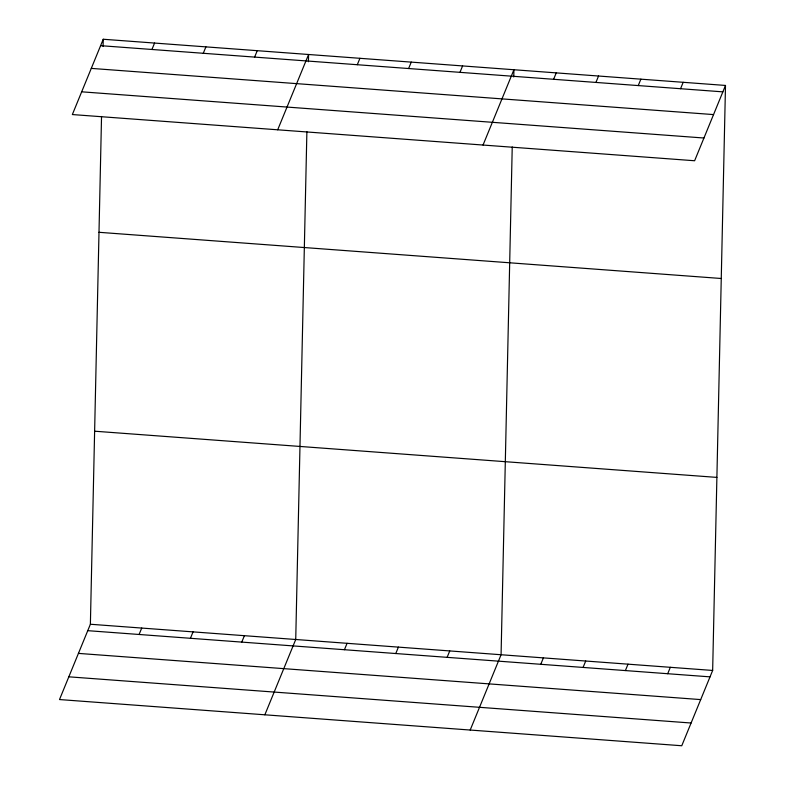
<?xml version="1.0" encoding="UTF-8"?>
<svg xmlns="http://www.w3.org/2000/svg" width="785" height="785" viewBox="0 0 785 785"><rect width="100%" height="100%" fill="white"/><g stroke="black" fill="none" stroke-linecap="round" stroke-linejoin="round"><path stroke-width="1.18" d="M725.497 85.447L694.617 160.748L72.348 114.551L103.237 39.25L725.497 85.447L712.652 670.449L681.763 745.75L59.503 699.553L90.383 624.252L101.54 116.474M103.08 46.492L103.237 39.25M306.886 131.713L295.729 639.5L264.849 714.801M308.426 61.73L308.584 54.499L277.694 129.8M512.232 146.962L501.075 654.739L470.195 730.04M513.773 76.979L513.93 69.737L483.04 145.039M151.937 49.475L154.576 43.057M203.276 53.282L205.905 46.874M254.615 57.099L257.245 50.682M357.293 64.723L359.923 58.306M139.092 634.476L141.722 628.059M408.622 68.531L411.252 62.113M190.431 638.284L193.061 631.876M459.961 72.338L462.591 65.93M241.77 642.101L244.4 635.683M553.611 79.295L556.241 72.877M344.438 649.725L347.068 643.308M595.923 82.435L598.553 76.017M395.777 653.532L398.407 647.115M638.244 85.575L640.874 79.167M447.116 657.339L449.746 650.932M680.556 88.715L683.185 82.307M540.767 664.296L543.397 657.879M583.078 667.436L585.708 661.019M625.39 670.576L628.02 664.169M667.701 673.716L670.331 667.309M100.608 45.667L722.867 91.855M91.286 68.393L713.545 114.59M81.679 91.816L703.939 138.013M98.998 232.301L721.258 278.498M94.622 431.2L716.891 477.398M90.383 624.252L712.652 670.449M87.753 630.669L710.023 676.856M78.431 653.395L700.691 699.592M68.825 676.817L691.085 723.014"/></g></svg>
